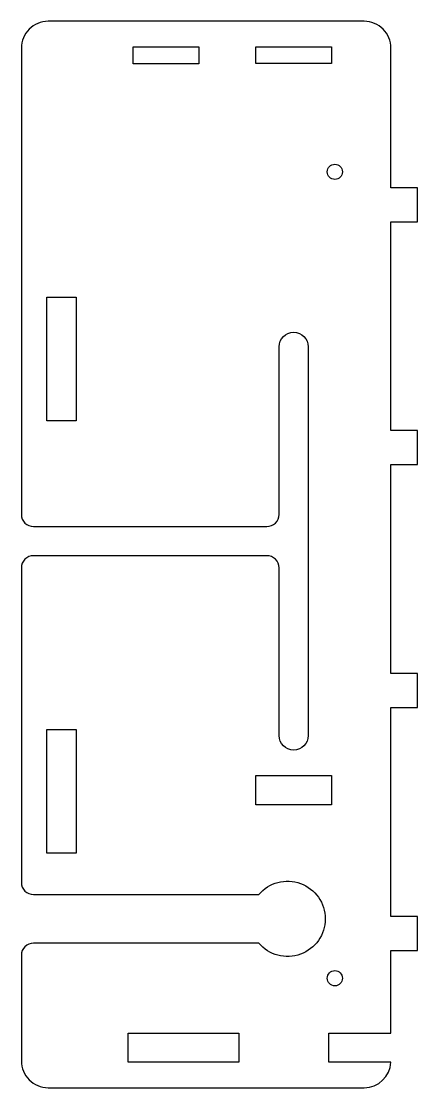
# Model space of a CAD drawing. Header units: inches. Extents: x -9.54 to -6.28, y -4.22 to 4.56.
import ezdxf

# ---------------------------------------------------------------- set-up
doc = ezdxf.new("R2010")
doc.units = ezdxf.units.IN
doc.layers.get('0').update_dxf_attribs({"linetype": 'CONTINUOUS'})

msp = doc.modelspace()

# ---------------------------------------------------------------- linework, layer by layer
msp.add_lwpolyline([(-9.32, -4.22), (-6.72, -4.22, 0.400957), (-6.5002, -4.01), (-7.01, -4.01), (-7.01, -3.77), (-6.5, -3.77), (-6.5, -3.09), (-6.28, -3.09), (-6.28, -2.81), (-6.5, -2.81), (-6.5, -1.09), (-6.28, -1.09), (-6.28, -0.81), (-6.5, -0.81), (-6.5, 0.91), (-6.28, 0.91), (-6.28, 1.19), (-6.5, 1.19), (-6.5, 2.91), (-6.28, 2.91), (-6.28, 3.19), (-6.5, 3.19), (-6.5, 4.34, 0.414214), (-6.72, 4.56), (-9.32, 4.56, 0.414214), (-9.54, 4.34), (-9.54, 0.5, 0.414214), (-9.44, 0.4), (-7.52, 0.4, 0.414214), (-7.42, 0.5), (-7.42, 1.88, -1), (-7.18, 1.88), (-7.18, -1.32, -1), (-7.42, -1.32), (-7.42, 0.06, 0.414214), (-7.52, 0.16), (-9.44, 0.16, 0.414214), (-9.54, 0.06), (-9.54, -2.53, 0.414214), (-9.44, -2.63), (-7.5869, -2.63, -2.734272), (-7.5869, -3.03), (-9.44, -3.03, 0.414214), (-9.54, -3.13), (-9.54, -4, 0.414214)], format="xyb", close=True)
for points in [[(-8.08, 4.35), (-8.08, 4.21), (-8.62, 4.21), (-8.62, 4.35)], [(-6.99, 4.213), (-7.61, 4.213), (-7.61, 4.35), (-6.99, 4.35)], [(-9.09, 1.27), (-9.33, 1.27), (-9.33, 2.29), (-9.09, 2.29)], [(-9.33, -2.29), (-9.33, -1.27), (-9.09, -1.27), (-9.09, -2.29)], [(-6.99, -1.89), (-7.61, -1.89), (-7.61, -1.65), (-6.99, -1.65)], [(-7.75, -4.01), (-8.66, -4.01), (-8.66, -3.77), (-7.75, -3.77)]]:
    msp.add_lwpolyline(points, close=True)
for centre in [(-6.961, 3.321), (-6.961, -3.319)]:
    msp.add_circle(centre, 0.0625)

doc.saveas('drawing.dxf')
